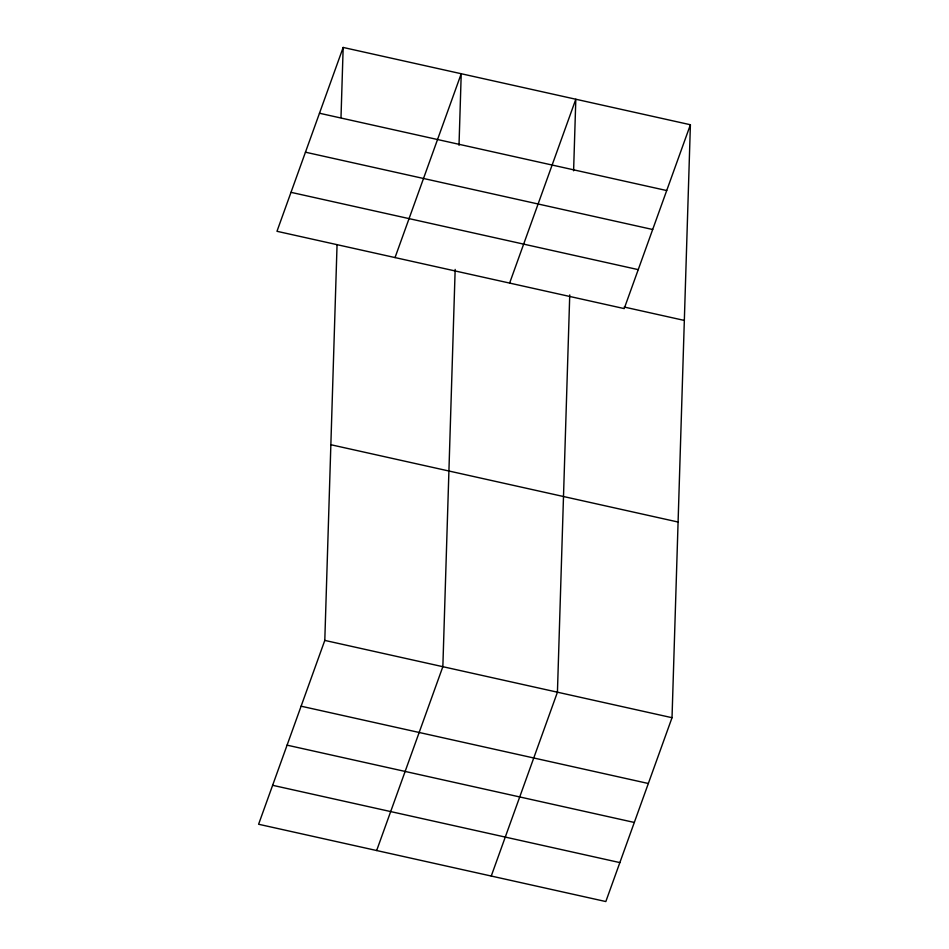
<?xml version="1.0" encoding="UTF-8"?>
<svg xmlns="http://www.w3.org/2000/svg" width="949" height="949" viewBox="0 0 949 949"><rect width="100%" height="100%" fill="white"/><g stroke="black" fill="none" stroke-linecap="round" stroke-linejoin="round"><path stroke-width="1.42" d="M690.398 124.746L624.205 308.591L276.978 231.295L343.17 47.45L690.398 124.746L672.022 717.705L605.83 901.55L258.603 824.254L324.795 640.409L337.061 244.581M340.999 117.546L343.17 47.45M455.164 269.409L442.851 666.684L376.658 850.529M459.008 145.28L461.226 73.737L395.033 257.582M569.744 294.914L557.431 692.201L491.25 876.046M573.599 170.796L575.818 99.242L509.625 283.087M319.481 113.239L666.708 190.547M305.459 152.196L652.687 229.504M290.999 192.339L638.238 269.635M624.181 307.037L684.336 320.43M330.857 444.725L678.084 522.033M324.795 640.409L672.022 717.705M301.106 706.198L648.333 783.494M287.072 745.155L634.312 822.451M272.624 785.298L619.863 862.594"/></g></svg>
